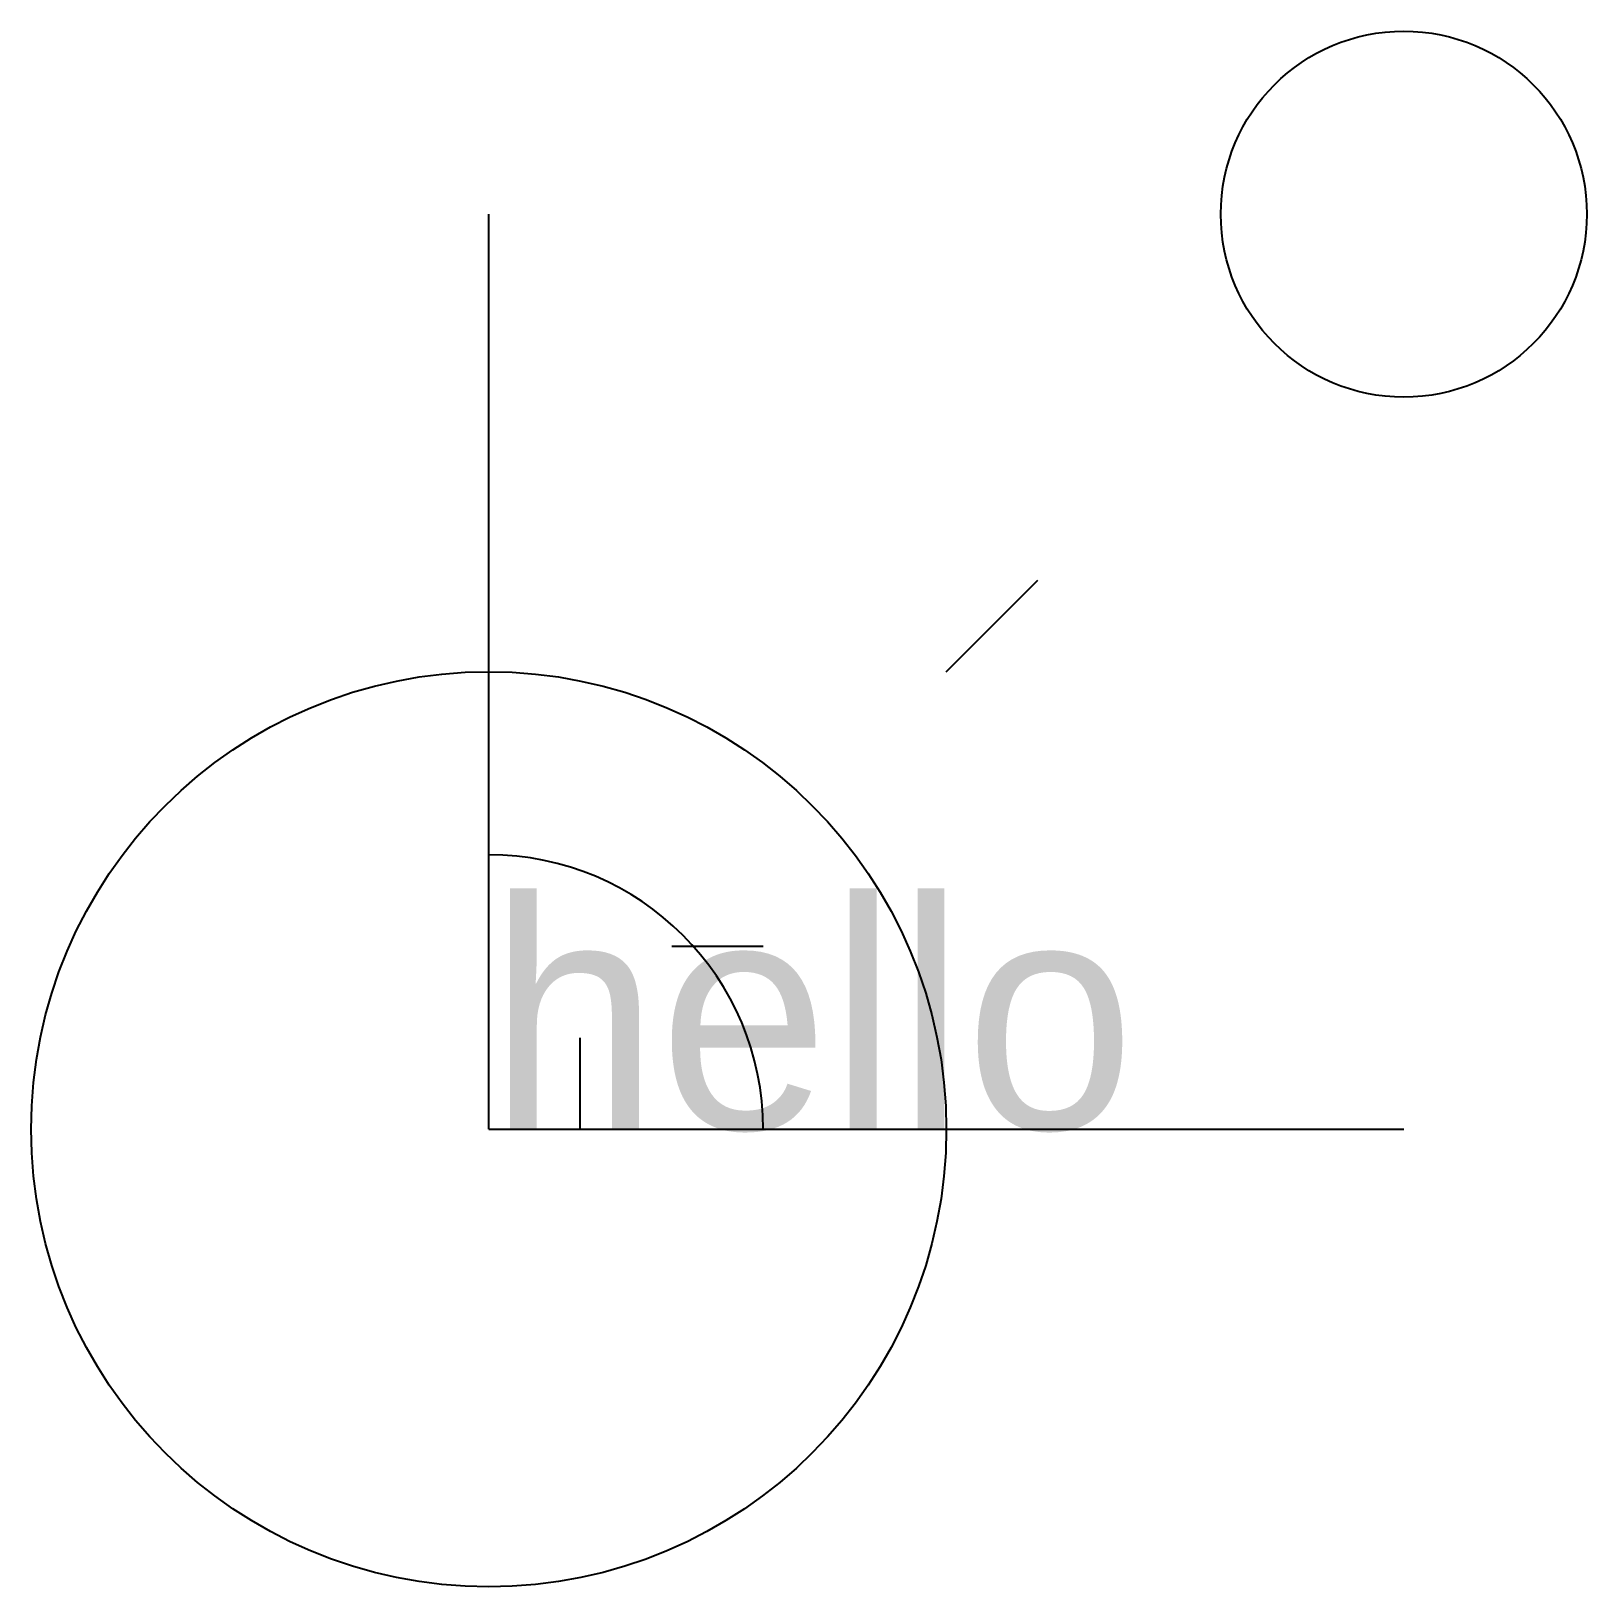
# Model space of a CAD drawing. Header units: metres. Extents: x -5 to 12, y -5 to 12.
import ezdxf

# ---------------------------------------------------------------- set-up
doc = ezdxf.new("R2010")
doc.units = ezdxf.units.M
doc.header["$MEASUREMENT"] = 0
doc.layers.add('WALLS', color=1, linetype='Continuous')

# ---------------------------------------------------------------- blocks, each defined once
blk = doc.blocks.new('DOOR')
blk.add_line((0, 0), (1, 0))

msp = doc.modelspace()

# ---------------------------------------------------------------- linework, layer by layer
at = {"color": 3}
msp.add_line((5, 5), (6, 6), dxfattribs=at)
msp.add_line((0, 0), (10, 0))
msp.add_lwpolyline([(0, 0), (1, 0), (1, 1)])
for centre, radius in [((10, 10), 2), ((0, 0), 5)]:
    msp.add_circle(centre, radius)
msp.add_arc((0, 0), 3, 0, 90)
at = {"layer": 'WALLS'}
msp.add_line((0, 0), (0, 10), dxfattribs=at)

# ---------------------------------------------------------------- block references
msp.add_blockref('DOOR', (2, 2))

# ---------------------------------------------------------------- texts
msp.add_text('hello', height=2.5).set_placement((0, 0))

doc.saveas('drawing.dxf')
